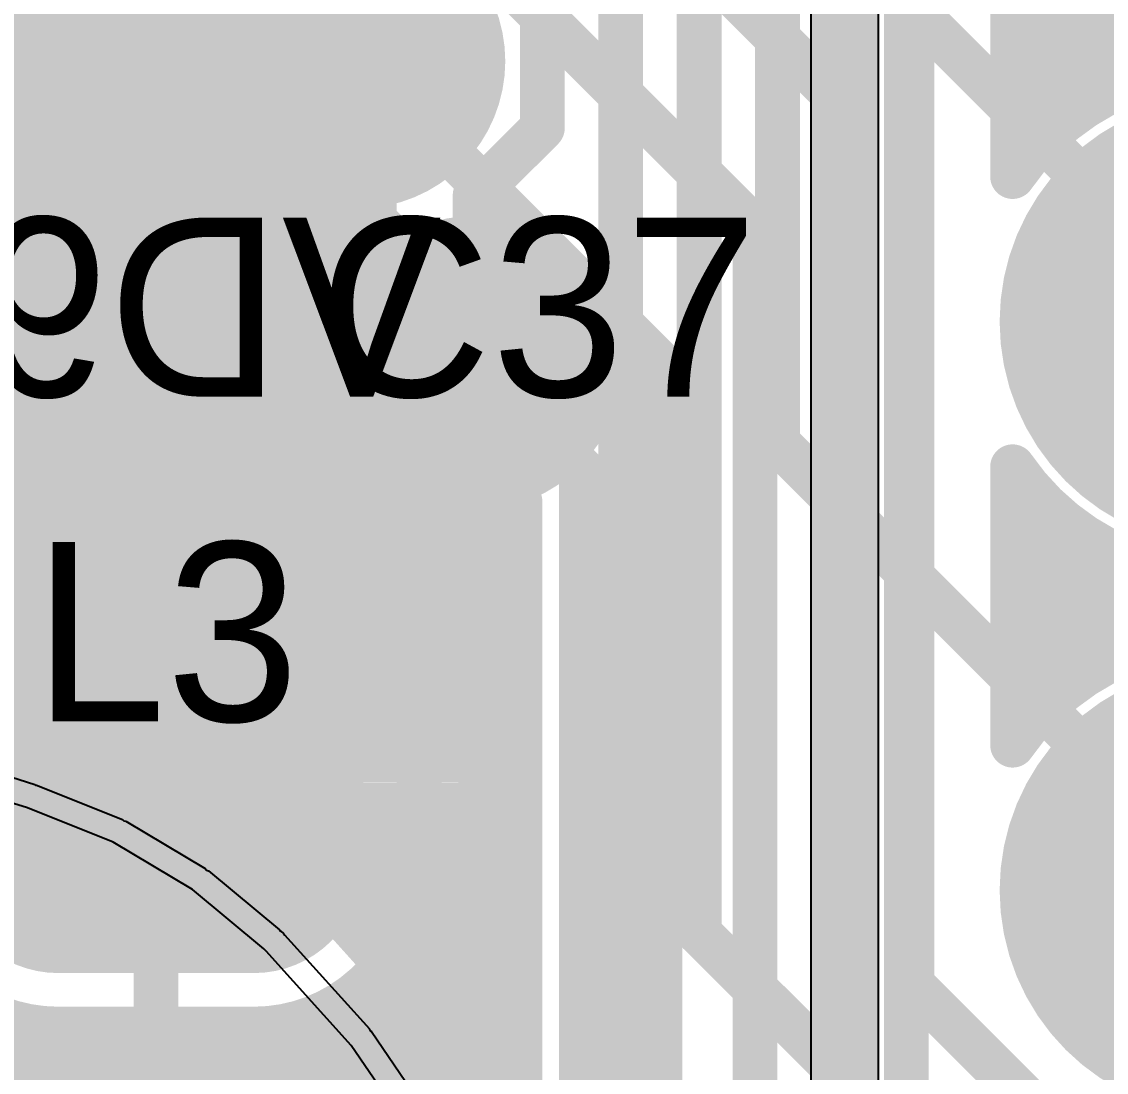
# Model space of a CAD drawing. Header units: millimetres. Extents: x 0.11 to 5.67, y 0.55 to 4.24.
# Drawn here: x 2.1791 to 2.3698, y 2.6056 to 2.7903 of the extents above; entities that cross this region are included whole.
import ezdxf

# ---------------------------------------------------------------- set-up
doc = ezdxf.new("R2010")
doc.units = ezdxf.units.MM
doc.header["$MEASUREMENT"] = 0
for name, color, linetype in [('BottomLayer', 5, 'Continuous'), ('BottomOverlay', 54, 'Continuous'), ('BottomPaste', 16, 'Continuous'), ('BottomSolder', 6, 'Continuous'), ('InternalPlane1', 76, 'Continuous'), ('InternalPlane2', 16, 'Continuous'), ('Mechanical3', 76, 'Continuous'), ('MultiLayer', 9, 'Continuous'), ('TopLayer', 1, 'Continuous'), ('TopOverlay', 2, 'Continuous'), ('TopPaste', 8, 'Continuous'), ('TopSolder', 216, 'Continuous'), ('ViaHoleLayer', 16, 'Continuous')]:
    doc.layers.add(name, color=color, linetype=linetype)

# ---------------------------------------------------------------- blocks, each defined once
blk = doc.blocks.new('NANOPINEO_CORE_1')
at = {"layer": 'BottomLayer', "const_width": 0.0315}
for points in [[(0.76083, -0.29606, 1), (0.79232, -0.29606, 1)], [(0.76083, -0.39606, 1), (0.79232, -0.39606, 1)]]:
    blk.add_lwpolyline(points, format="xyb", close=True, dxfattribs=at)
at = {"layer": 'BottomSolder', "const_width": 0.03346}
for points in [[(0.75984, -0.29606, 1), (0.79331, -0.29606, 1)], [(0.75984, -0.39606, 1), (0.79331, -0.39606, 1)]]:
    blk.add_lwpolyline(points, format="xyb", close=True, dxfattribs=at)
at = {"layer": 'InternalPlane1'}
for points, const_width in [([(0.75673, -0.29606, 1), (0.79642, -0.29606, 1)], 0.03968), ([(0.75673, -0.39606, 1), (0.79642, -0.39606, 1)], 0.03968), ([(0.79596, -0.45221, 1), (0.80187, -0.45221, 1)], 0.00591)]:
    blk.add_lwpolyline(points, format="xyb", close=True, dxfattribs=dict(at, const_width=const_width))
at = {"layer": 'InternalPlane1', "const_width": 0.01181}
blk.add_lwpolyline([(0.75423, -0.45221, -0.240079), (0.79892, -0.45221)], format="xyb", dxfattribs=at)
at = {"layer": 'InternalPlane2', "const_width": 0.03968}
for points in [[(0.75673, -0.29606, 1), (0.79642, -0.29606, 1)], [(0.75673, -0.39606, 1), (0.79642, -0.39606, 1)]]:
    blk.add_lwpolyline(points, format="xyb", close=True, dxfattribs=at)
at = {"layer": 'MultiLayer', "const_width": 0.0315}
for points in [[(0.76083, -0.29606, 1), (0.79232, -0.29606, 1)], [(0.76083, -0.39606, 1), (0.79232, -0.39606, 1)]]:
    blk.add_lwpolyline(points, format="xyb", close=True, dxfattribs=at)
at = {"layer": 'TopLayer', "const_width": 0.0315}
for points in [[(0.76083, -0.29606, 1), (0.79232, -0.29606, 1)], [(0.76083, -0.39606, 1), (0.79232, -0.39606, 1)]]:
    blk.add_lwpolyline(points, format="xyb", close=True, dxfattribs=at)
at = {"layer": 'TopOverlay', "const_width": 0.00787}
blk.add_lwpolyline([(0.83268, -0.68307), (0.83268, 0.79232)], dxfattribs=at)
at = {"layer": 'TopSolder', "const_width": 0.03346}
for points in [[(0.75984, -0.29606, 1), (0.79331, -0.29606, 1)], [(0.75984, -0.39606, 1), (0.79331, -0.39606, 1)]]:
    blk.add_lwpolyline(points, format="xyb", close=True, dxfattribs=at)
blk = doc.blocks.new('SMA_B_80')
at = {"layer": 'BottomLayer', "const_width": 0.01722}
for points in [[(-0.11737, 0.01722, 1), (-0.10015, 0.01722, 1)], [(-0.06521, 0.01722, 1), (-0.04798, 0.01722, 1)], [(0.04405, 0.01722, 1), (0.06127, 0.01722, 1)], [(0.09621, 0.01722, 1), (0.11343, 0.01722, 1)], [(-0.11737, -0.01722, 1), (-0.10015, -0.01722, 1)], [(0.04405, -0.01722, 1), (0.06127, -0.01722, 1)], [(0.09621, -0.01722, 1), (0.11343, -0.01722, 1)], [(-0.06521, -0.01722, 1), (-0.04798, -0.01722, 1)]]:
    blk.add_lwpolyline(points, format="xyb", close=True, dxfattribs=at)
at = {"layer": 'BottomLayer'}
for points in [[(-0.05659, 0.03445), (-0.10876, 0.03445), (-0.05659, -0.03445), (-0.10876, -0.03445)], [(0.10482, 0.03445), (0.05266, 0.03445), (0.10482, -0.03445), (0.05266, -0.03445)], [(-0.03937, 0.01722), (-0.12598, 0.01722), (-0.03937, -0.01722), (-0.12598, -0.01722)], [(0.12205, 0.01722), (0.03543, 0.01722), (0.12205, -0.01722), (0.03543, -0.01722)]]:
    blk.add_solid(points, dxfattribs=at)
at = {"layer": 'BottomOverlay'}
for points, const_width in [([(-0.1063, 0.05709), (-0.1063, 0.04626)], 0.00787), ([(-0.1063, 0.05709), (0.10236, 0.05709)], 0.00787), ([(0.10236, 0.05709), (0.10236, 0.04626)], 0.00787), ([(-0.02697, 0.035), (-0.02697, -0.035)], 0.005), ([(0.02303, 0.035), (-0.02697, 0)], 0.005), ([(0.02303, 0.035), (0.02303, -0.035)], 0.005), ([(-0.02697, 0), (0.02303, -0.035)], 0.005), ([(-0.1063, -0.04626), (-0.1063, -0.05709)], 0.00787), ([(0.10236, -0.04626), (0.10236, -0.05709)], 0.00787), ([(-0.1063, -0.05709), (0.10236, -0.05709)], 0.00787)]:
    blk.add_lwpolyline(points, dxfattribs=dict(at, const_width=const_width))
for points, const_width in [([(-0.10827, 0.05709, 1), (-0.10433, 0.05709, 1)], 0.00394), ([(-0.10827, 0.05709, 1), (-0.10433, 0.05709, 1)], 0.00394), ([(0.10039, 0.05709, 1), (0.10433, 0.05709, 1)], 0.00394), ([(0.10039, 0.05709, 1), (0.10433, 0.05709, 1)], 0.00394), ([(-0.10827, 0.04626, 1), (-0.10433, 0.04626, 1)], 0.00394), ([(0.10039, 0.04626, 1), (0.10433, 0.04626, 1)], 0.00394), ([(-0.02822, 0.035, 1), (-0.02572, 0.035, 1)], 0.0025), ([(0.02178, 0.035, 1), (0.02428, 0.035, 1)], 0.0025), ([(0.02178, 0.035, 1), (0.02428, 0.035, 1)], 0.0025), ([(-0.02822, 0, 1), (-0.02572, 0, 1)], 0.0025), ([(-0.02822, 0, 1), (-0.02572, 0, 1)], 0.0025), ([(-0.02822, -0.035, 1), (-0.02572, -0.035, 1)], 0.0025), ([(0.02178, -0.035, 1), (0.02428, -0.035, 1)], 0.0025), ([(0.02178, -0.035, 1), (0.02428, -0.035, 1)], 0.0025), ([(-0.10827, -0.04626, 1), (-0.10433, -0.04626, 1)], 0.00394), ([(0.10039, -0.04626, 1), (0.10433, -0.04626, 1)], 0.00394), ([(-0.10827, -0.05709, 1), (-0.10433, -0.05709, 1)], 0.00394), ([(-0.10827, -0.05709, 1), (-0.10433, -0.05709, 1)], 0.00394), ([(0.10039, -0.05709, 1), (0.10433, -0.05709, 1)], 0.00394), ([(0.10039, -0.05709, 1), (0.10433, -0.05709, 1)], 0.00394)]:
    blk.add_lwpolyline(points, format="xyb", close=True, dxfattribs=dict(at, const_width=const_width))
at = {"layer": 'BottomPaste', "const_width": 0.01722}
for points in [[(-0.11737, 0.01722, 1), (-0.10015, 0.01722, 1)], [(-0.06521, 0.01722, 1), (-0.04798, 0.01722, 1)], [(0.04405, 0.01722, 1), (0.06127, 0.01722, 1)], [(0.09621, 0.01722, 1), (0.11343, 0.01722, 1)], [(-0.11737, -0.01722, 1), (-0.10015, -0.01722, 1)], [(0.04405, -0.01722, 1), (0.06127, -0.01722, 1)], [(0.09621, -0.01722, 1), (0.11343, -0.01722, 1)], [(-0.06521, -0.01722, 1), (-0.04798, -0.01722, 1)]]:
    blk.add_lwpolyline(points, format="xyb", close=True, dxfattribs=at)
at = {"layer": 'BottomPaste'}
for points in [[(-0.05659, 0.03445), (-0.10876, 0.03445), (-0.05659, -0.03445), (-0.10876, -0.03445)], [(0.10482, 0.03445), (0.05266, 0.03445), (0.10482, -0.03445), (0.05266, -0.03445)], [(-0.03937, 0.01722), (-0.12598, 0.01722), (-0.03937, -0.01722), (-0.12598, -0.01722)], [(0.12205, 0.01722), (0.03543, 0.01722), (0.12205, -0.01722), (0.03543, -0.01722)]]:
    blk.add_solid(points, dxfattribs=at)
at = {"layer": 'BottomSolder', "const_width": 0.01919}
for points in [[(-0.11836, 0.01722, 1), (-0.09916, 0.01722, 1)], [(-0.06619, 0.01722, 1), (-0.047, 0.01722, 1)], [(0.04306, 0.01722, 1), (0.06225, 0.01722, 1)], [(0.09523, 0.01722, 1), (0.11442, 0.01722, 1)], [(-0.11836, -0.01722, 1), (-0.09916, -0.01722, 1)], [(-0.06619, -0.01722, 1), (-0.047, -0.01722, 1)], [(0.04306, -0.01722, 1), (0.06225, -0.01722, 1)], [(0.09523, -0.01722, 1), (0.11442, -0.01722, 1)]]:
    blk.add_lwpolyline(points, format="xyb", close=True, dxfattribs=at)
at = {"layer": 'BottomSolder'}
for points in [[(-0.05659, 0.03642), (-0.10876, 0.03642), (-0.05659, -0.03642), (-0.10876, -0.03642)], [(0.10482, 0.03642), (0.05266, 0.03642), (0.10482, -0.03642), (0.05266, -0.03642)], [(-0.0374, 0.01722), (-0.12795, 0.01722), (-0.0374, -0.01722), (-0.12795, -0.01722)], [(0.12402, 0.01722), (0.03346, 0.01722), (0.12402, -0.01722), (0.03346, -0.01722)]]:
    blk.add_solid(points, dxfattribs=at)
at = {"layer": 'Mechanical3'}
for p, q in [((-0.10039, -0.00032), (-0.08727, 0.0128)), ((-0.08727, 0.0128), (-0.07416, -0.00032)), ((-0.06104, -0.02656), (-0.06104, 0.0128)), ((-0.06104, 0.0128), (-0.04136, 0.0128)), ((-0.04136, 0.0128), (-0.0348, 0.00624)), ((-0.02168, 0.00624), (-0.01512, 0.0128)), ((-0.01512, 0.0128), (-0.002, 0.0128)), ((-0.002, 0.0128), (0.00456, 0.00624)), ((-0.0348, 0.00624), (-0.0348, -0.02)), ((0.00456, 0.00624), (0.00456, -0.02)), ((-0.10039, -0.02656), (-0.10039, -0.00032)), ((-0.07416, -0.00032), (-0.07416, -0.02656)), ((-0.02168, -0.01344), (-0.01512, -0.00688)), ((-0.01512, -0.00688), (0.00456, -0.00688)), ((-0.02168, -0.02), (-0.02168, -0.01344)), ((-0.0348, -0.02), (-0.04136, -0.02656)), ((-0.01512, -0.02656), (-0.02168, -0.02)), ((0.00456, -0.02), (-0.002, -0.02656)), ((-0.04136, -0.02656), (-0.06104, -0.02656)), ((-0.002, -0.02656), (-0.01512, -0.02656))]:
    blk.add_line(p, q, dxfattribs=at)
blk = doc.blocks.new('SDR0805_180')
at = {"layer": 'TopLayer'}
for p, q in [((-0.16104, -0.08502), (-0.14846, -0.10342)), ((-0.14846, -0.10342), (-0.13356, -0.11998)), ((-0.13356, -0.11998), (-0.1331, -0.12043)), ((-0.1331, -0.12043), (-0.1206, -0.13082)), ((-0.1206, -0.13082), (-0.10664, -0.13914)), ((-0.10664, -0.13914), (-0.09155, -0.1452)), ((-0.09155, -0.1452), (-0.07859, -0.14925))]:
    blk.add_line(p, q, dxfattribs=at)
at = {"layer": 'TopPaste'}
for p, q in [((-0.16104, -0.08502), (-0.14846, -0.10342)), ((-0.14846, -0.10342), (-0.13356, -0.11998)), ((-0.13356, -0.11998), (-0.1331, -0.12043)), ((-0.1331, -0.12043), (-0.1206, -0.13082)), ((-0.1206, -0.13082), (-0.10664, -0.13914)), ((-0.10664, -0.13914), (-0.09155, -0.1452)), ((-0.09155, -0.1452), (-0.07859, -0.14925))]:
    blk.add_line(p, q, dxfattribs=at)
at = {"layer": 'TopSolder'}
for p, q in [((-0.15204, -0.10586), (-0.16461, -0.08747)), ((-0.15178, -0.10603), (-0.15204, -0.10586)), ((-0.15168, -0.10631), (-0.15178, -0.10603)), ((-0.13678, -0.12288), (-0.15168, -0.10631)), ((-0.13664, -0.12294), (-0.13678, -0.12288)), ((-0.13658, -0.12308), (-0.13664, -0.12294)), ((-0.13612, -0.12353), (-0.13658, -0.12308)), ((-0.13595, -0.1236), (-0.13612, -0.12353)), ((-0.13587, -0.12376), (-0.13595, -0.1236)), ((-0.12337, -0.13415), (-0.13587, -0.12376)), ((-0.12303, -0.13425), (-0.12337, -0.13415)), ((-0.12282, -0.13454), (-0.12303, -0.13425)), ((-0.10885, -0.14286), (-0.12282, -0.13454)), ((-0.1085, -0.14291), (-0.10885, -0.14286)), ((-0.10825, -0.14316), (-0.1085, -0.14291)), ((-0.09316, -0.14922), (-0.10825, -0.14316)), ((-0.09298, -0.14921), (-0.09316, -0.14922)), ((-0.09284, -0.14933), (-0.09298, -0.14921)), ((-0.07989, -0.15338), (-0.09284, -0.14933))]:
    blk.add_line(p, q, dxfattribs=at)
blk = doc.blocks.new('CC8X3_5_243')
at = {"layer": 'TopOverlay', "const_width": 0.01}
blk.add_lwpolyline([(0.22638, 0, 1), (-0.08858, 0, 1)], format="xyb", close=True, dxfattribs=at)

msp = doc.modelspace()

# ---------------------------------------------------------------- linework, layer by layer
at = {"layer": 'BottomLayer'}
for points, const_width in [([(2.33563, 2.62106), (2.33563, 2.84952)], 0.00787), ([(2.25984, 2.83957), (2.32185, 2.77756)], 0.00787), ([(2.24606, 2.81594), (2.30807, 2.75394)], 0.00787), ([(2.13583, 2.79428), (2.21509, 2.79428)], 0.00787), ([(2.35335, 2.76311), (2.35335, 2.79429)], 0.00787), ([(2.35335, 2.79428), (2.57233, 2.79428)], 0.00787), ([(2.13583, 2.78641), (2.21284, 2.78641)], 0.00787), ([(2.35335, 2.78641), (2.57941, 2.78641)], 0.00787), ([(2.23825, 2.7834), (2.29134, 2.73032)], 0.00787), ([(2.13583, 2.77854), (2.21313, 2.77854)], 0.00787), ([(2.35335, 2.77854), (2.37141, 2.77854)], 0.00787), ([(2.32185, 2.10827), (2.32185, 2.77756)], 0.00787), ([(2.13583, 2.77066), (2.21606, 2.77066)], 0.00787), ([(2.35335, 2.77066), (2.35982, 2.77066)], 0.00787), ([(2.13583, 2.76279), (2.22309, 2.76279)], 0.00787), ([(2.23878, 2.75782), (2.24486, 2.75174)], 0.00787), ([(2.13583, 2.75491), (2.24168, 2.75491)], 0.00787), ([(2.30807, 2.02461), (2.30807, 2.75394)], 0.00787), ([(2.13583, 2.74704), (2.23949, 2.74704)], 0.00787), ([(2.20276, 2.66831), (2.20276, 2.73524)], 0.01969), ([(2.13583, 2.73917), (2.23485, 2.73917)], 0.00787), ([(1.86909, 2.73129), (2.23329, 2.73129)], 0.00787), ([(2.25886, 2.73032), (2.27756, 2.71161)], 0.00787), ([(2.29134, 1.93406), (2.29134, 2.73032)], 0.00787), ([(1.86909, 2.72342), (2.18489, 2.72342)], 0.00787), ([(2.18553, 2.72343), (2.21998, 2.72343)], 0.00787), ([(2.22062, 2.72342), (2.23421, 2.72342)], 0.00787), ([(2.20276, 2.66831), (2.20276, 2.71949)], 0.00787), ([(2.27756, 1.86122), (2.27756, 2.71161)], 0.00787), ([(2.35335, 2.66311), (2.35335, 2.71208)], 0.00787), ([(2.35335, 2.70767), (2.35677, 2.70767)], 0.00787), ([(2.25984, 2.57328), (2.25984, 2.70428)], 0.00787), ([(2.24851, 2.6998), (2.25984, 2.6998)], 0.00787), ([(2.35335, 2.6998), (2.36583, 2.6998)], 0.00787), ([(2.24902, 2.64222), (2.24902, 2.69439)], 0.00787), ([(2.24902, 2.69192), (2.25984, 2.69192)], 0.00787), ([(2.35335, 2.69192), (2.60148, 2.69192)], 0.00787), ([(2.24902, 2.68405), (2.25984, 2.68405)], 0.00787), ([(2.35335, 2.68405), (2.60275, 2.68405)], 0.00787), ([(2.24902, 2.67617), (2.25984, 2.67617)], 0.00787), ([(2.35335, 2.67617), (2.36705, 2.67617)], 0.00787), ([(2.16043, 2.66831), (2.20276, 2.66831)], 0.00787), ([(2.20276, 2.66831), (2.24508, 2.66831)], 0.00787), ([(2.20276, 2.61713), (2.20276, 2.66831)], 0.00787), ([(2.24902, 2.6683), (2.25984, 2.6683)], 0.00787), ([(2.35335, 2.6683), (2.35747, 2.6683)], 0.00787), ([(2.24902, 2.66043), (2.25984, 2.66043)], 0.00787), ([(2.24902, 2.65255), (2.25984, 2.65255)], 0.00787), ([(2.24902, 2.64468), (2.25984, 2.64468)], 0.00787), ([(2.24851, 2.6368), (2.25984, 2.6368)], 0.00787), ([(2.24579, 2.62893), (2.25984, 2.62893)], 0.00787), ([(2.23985, 2.62106), (2.25984, 2.62106)], 0.00787), ([(2.33563, 2.62106), (2.36516, 2.59154)], 0.00787), ([(2.038, 2.61318), (2.25984, 2.61318)], 0.00787), ([(2.18553, 2.61319), (2.21998, 2.61319)], 0.00787), ([(2.00886, 2.60531), (2.25984, 2.60531)], 0.00787)]:
    msp.add_lwpolyline(points, dxfattribs=dict(at, const_width=const_width))
at = {"layer": 'BottomLayer', "const_width": 0.00787}
for points in [[(2.23878, 2.75782, -0.863357), (2.23036, 2.80775)], [(2.35335, 2.76311, -0.73793), (2.43602, 2.7376)], [(2.23616, 2.7185, -0.385542), (2.24486, 2.75174)], [(2.43602, 2.7376, -0.73793), (2.35335, 2.71208)], [(2.1565, 2.69439, -0.414214), (2.18553, 2.72343)], [(2.21998, 2.72343, -0.148832), (2.23616, 2.7185)], [(2.25939, 2.70473, -0.145898), (2.24529, 2.70862)], [(2.24529, 2.70862, -0.128725), (2.24902, 2.69439)], [(2.35335, 2.66311, -0.73793), (2.43602, 2.6376)], [(2.18553, 2.61319, -0.414214), (2.1565, 2.64222)], [(2.24902, 2.64222, -0.414214), (2.21998, 2.61319)]]:
    msp.add_lwpolyline(points, format="xyb", dxfattribs=at)
at = {"layer": 'BottomLayer'}
for points, const_width in [([(2.23234, 2.7834, 1), (2.24415, 2.7834, 1)], 0.01181), ([(2.21087, 2.78641, 1), (2.2148, 2.78641, 1)], 0.00394), ([(2.35138, 2.78641, 1), (2.35531, 2.78641, 1)], 0.00394), ([(2.23628, 2.7834, 1), (2.24022, 2.7834, 1)], 0.00394), ([(2.21116, 2.77854, 1), (2.21509, 2.77854, 1)], 0.00394), ([(2.35138, 2.77854, 1), (2.35531, 2.77854, 1)], 0.00394), ([(2.36944, 2.77854, 1), (2.37338, 2.77854, 1)], 0.00394), ([(2.31988, 2.77756, 1), (2.32382, 2.77756, 1)], 0.00394), ([(2.31988, 2.77756, 1), (2.32382, 2.77756, 1)], 0.00394), ([(2.21409, 2.77066, 1), (2.21803, 2.77066, 1)], 0.00394), ([(2.35138, 2.77066, 1), (2.35531, 2.77066, 1)], 0.00394), ([(2.35785, 2.77066, 1), (2.36179, 2.77066, 1)], 0.00394), ([(2.35138, 2.76311, 1), (2.35531, 2.76311, 1)], 0.00394), ([(2.35138, 2.76311, 1), (2.35531, 2.76311, 1)], 0.00394), ([(2.22112, 2.76279, 1), (2.22506, 2.76279, 1)], 0.00394), ([(2.23681, 2.75782, 1), (2.24075, 2.75782, 1)], 0.00394), ([(2.23681, 2.75782, 1), (2.24075, 2.75782, 1)], 0.00394), ([(2.23972, 2.75491, 1), (2.24365, 2.75491, 1)], 0.00394), ([(2.3061, 2.75394, 1), (2.31004, 2.75394, 1)], 0.00394), ([(2.3061, 2.75394, 1), (2.31004, 2.75394, 1)], 0.00394), ([(2.24289, 2.75174, 1), (2.24683, 2.75174, 1)], 0.00394), ([(2.24289, 2.75174, 1), (2.24683, 2.75174, 1)], 0.00394), ([(2.23752, 2.74704, 1), (2.24146, 2.74704, 1)], 0.00394), ([(2.19685, 2.73524, 1), (2.20866, 2.73524, 1)], 0.01181), ([(2.19783, 2.73524, 1), (2.20768, 2.73524, 1)], 0.00984), ([(2.23288, 2.73917, 1), (2.23682, 2.73917, 1)], 0.00394), ([(2.25295, 2.73032, 1), (2.26476, 2.73032, 1)], 0.01181), ([(2.23132, 2.73129, 1), (2.23525, 2.73129, 1)], 0.00394), ([(2.25689, 2.73032, 1), (2.26083, 2.73032, 1)], 0.00394), ([(2.28937, 2.73032, 1), (2.29331, 2.73032, 1)], 0.00394), ([(2.28937, 2.73032, 1), (2.29331, 2.73032, 1)], 0.00394), ([(2.18293, 2.72342, 1), (2.18686, 2.72342, 1)], 0.00394), ([(2.18356, 2.72343, 1), (2.1875, 2.72343, 1)], 0.00394), ([(2.18356, 2.72343, 1), (2.1875, 2.72343, 1)], 0.00394), ([(2.21801, 2.72343, 1), (2.22195, 2.72343, 1)], 0.00394), ([(2.21801, 2.72343, 1), (2.22195, 2.72343, 1)], 0.00394), ([(2.21865, 2.72342, 1), (2.22259, 2.72342, 1)], 0.00394), ([(2.23225, 2.72342, 1), (2.23618, 2.72342, 1)], 0.00394), ([(2.20079, 2.71949, 1), (2.20472, 2.71949, 1)], 0.00394), ([(2.23419, 2.7185, 1), (2.23813, 2.7185, 1)], 0.00394), ([(2.23419, 2.7185, 1), (2.23813, 2.7185, 1)], 0.00394), ([(2.27559, 2.71161, 1), (2.27953, 2.71161, 1)], 0.00394), ([(2.27559, 2.71161, 1), (2.27953, 2.71161, 1)], 0.00394), ([(2.35138, 2.71208, 1), (2.35531, 2.71208, 1)], 0.00394), ([(2.35138, 2.71208, 1), (2.35531, 2.71208, 1)], 0.00394), ([(2.24332, 2.70862, 1), (2.24726, 2.70862, 1)], 0.00394), ([(2.24332, 2.70862, 1), (2.24726, 2.70862, 1)], 0.00394), ([(2.35138, 2.70767, 1), (2.35531, 2.70767, 1)], 0.00394), ([(2.35481, 2.70767, 1), (2.35874, 2.70767, 1)], 0.00394), ([(2.25742, 2.70473, 1), (2.26136, 2.70473, 1)], 0.00394), ([(2.25787, 2.70428, 1), (2.26181, 2.70428, 1)], 0.00394), ([(2.24654, 2.6998, 1), (2.25048, 2.6998, 1)], 0.00394), ([(2.25787, 2.6998, 1), (2.26181, 2.6998, 1)], 0.00394), ([(2.35138, 2.6998, 1), (2.35531, 2.6998, 1)], 0.00394), ([(2.36386, 2.6998, 1), (2.3678, 2.6998, 1)], 0.00394), ([(2.24705, 2.69439, 1), (2.25098, 2.69439, 1)], 0.00394), ([(2.24705, 2.69439, 1), (2.25098, 2.69439, 1)], 0.00394), ([(2.24705, 2.69192, 1), (2.25098, 2.69192, 1)], 0.00394), ([(2.25787, 2.69192, 1), (2.26181, 2.69192, 1)], 0.00394), ([(2.35138, 2.69192, 1), (2.35531, 2.69192, 1)], 0.00394), ([(2.24705, 2.68405, 1), (2.25098, 2.68405, 1)], 0.00394), ([(2.25787, 2.68405, 1), (2.26181, 2.68405, 1)], 0.00394), ([(2.35138, 2.68405, 1), (2.35531, 2.68405, 1)], 0.00394), ([(2.24705, 2.67617, 1), (2.25098, 2.67617, 1)], 0.00394), ([(2.25787, 2.67617, 1), (2.26181, 2.67617, 1)], 0.00394), ([(2.35138, 2.67617, 1), (2.35531, 2.67617, 1)], 0.00394), ([(2.36508, 2.67617, 1), (2.36901, 2.67617, 1)], 0.00394), ([(2.19783, 2.66831, 1), (2.20768, 2.66831, 1)], 0.00984), ([(2.20079, 2.66831, 1), (2.20472, 2.66831, 1)], 0.00394), ([(2.20079, 2.66831, 1), (2.20472, 2.66831, 1)], 0.00394), ([(2.20079, 2.66831, 1), (2.20472, 2.66831, 1)], 0.00394), ([(2.20079, 2.66831, 1), (2.20472, 2.66831, 1)], 0.00394), ([(2.24311, 2.66831, 1), (2.24705, 2.66831, 1)], 0.00394), ([(2.24705, 2.6683, 1), (2.25098, 2.6683, 1)], 0.00394), ([(2.25787, 2.6683, 1), (2.26181, 2.6683, 1)], 0.00394), ([(2.35138, 2.6683, 1), (2.35531, 2.6683, 1)], 0.00394), ([(2.3555, 2.6683, 1), (2.35944, 2.6683, 1)], 0.00394), ([(2.35138, 2.66311, 1), (2.35531, 2.66311, 1)], 0.00394), ([(2.35138, 2.66311, 1), (2.35531, 2.66311, 1)], 0.00394), ([(2.24705, 2.66043, 1), (2.25098, 2.66043, 1)], 0.00394), ([(2.25787, 2.66043, 1), (2.26181, 2.66043, 1)], 0.00394), ([(2.24705, 2.65255, 1), (2.25098, 2.65255, 1)], 0.00394), ([(2.25787, 2.65255, 1), (2.26181, 2.65255, 1)], 0.00394), ([(2.24705, 2.64468, 1), (2.25098, 2.64468, 1)], 0.00394), ([(2.25787, 2.64468, 1), (2.26181, 2.64468, 1)], 0.00394), ([(2.24705, 2.64222, 1), (2.25098, 2.64222, 1)], 0.00394), ([(2.24705, 2.64222, 1), (2.25098, 2.64222, 1)], 0.00394), ([(2.24654, 2.6368, 1), (2.25047, 2.6368, 1)], 0.00394), ([(2.25787, 2.6368, 1), (2.26181, 2.6368, 1)], 0.00394), ([(2.24382, 2.62893, 1), (2.24776, 2.62893, 1)], 0.00394), ([(2.25787, 2.62893, 1), (2.26181, 2.62893, 1)], 0.00394), ([(2.23789, 2.62106, 1), (2.24182, 2.62106, 1)], 0.00394), ([(2.25787, 2.62106, 1), (2.26181, 2.62106, 1)], 0.00394), ([(2.33366, 2.62106, 1), (2.3376, 2.62106, 1)], 0.00394), ([(2.33366, 2.62106, 1), (2.3376, 2.62106, 1)], 0.00394), ([(2.20079, 2.61713, 1), (2.20472, 2.61713, 1)], 0.00394), ([(2.18356, 2.61319, 1), (2.1875, 2.61319, 1)], 0.00394), ([(2.18356, 2.61319, 1), (2.1875, 2.61319, 1)], 0.00394), ([(2.21801, 2.61319, 1), (2.22195, 2.61319, 1)], 0.00394), ([(2.21801, 2.61319, 1), (2.22195, 2.61319, 1)], 0.00394), ([(2.25787, 2.61318, 1), (2.26181, 2.61318, 1)], 0.00394), ([(2.25787, 2.60531, 1), (2.26181, 2.60531, 1)], 0.00394)]:
    msp.add_lwpolyline(points, format="xyb", close=True, dxfattribs=dict(at, const_width=const_width))
at = {"layer": 'InternalPlane1', "const_width": 0.02591}
for points in [[(2.2253, 2.7834, 1), (2.2512, 2.7834, 1)], [(2.24591, 2.73032, 1), (2.27181, 2.73032, 1)]]:
    msp.add_lwpolyline(points, format="xyb", close=True, dxfattribs=at)
at = {"layer": 'InternalPlane2'}
for p, q in [((2.31786, 2.90748), (2.31786, 1.94198)), ((2.32978, 1.86319), (2.32978, 2.90501))]:
    msp.add_line(p, q, dxfattribs=at)
at = {"layer": 'InternalPlane2', "const_width": 0.01181}
msp.add_lwpolyline([(2.32382, 1.86319), (2.32382, 2.90748)], dxfattribs=at)
at = {"layer": 'InternalPlane2', "const_width": 0.02591}
for points in [[(2.2253, 2.7834, 1), (2.2512, 2.7834, 1)], [(2.1898, 2.73524, 1), (2.21571, 2.73524, 1)], [(2.24591, 2.73032, 1), (2.27181, 2.73032, 1)]]:
    msp.add_lwpolyline(points, format="xyb", close=True, dxfattribs=at)
at = {"layer": 'MultiLayer', "const_width": 0.01181}
for points in [[(2.23234, 2.7834, 1), (2.24415, 2.7834, 1)], [(2.19685, 2.73524, 1), (2.20866, 2.73524, 1)], [(2.25295, 2.73032, 1), (2.26476, 2.73032, 1)]]:
    msp.add_lwpolyline(points, format="xyb", close=True, dxfattribs=at)
at = {"layer": 'TopLayer', "const_width": 0.00787}
for points in [[(2.27067, 2.77165), (2.27067, 3.01949)], [(2.28445, 2.5437), (2.28445, 3.01378)], [(2.29823, 2.63012), (2.29823, 3.00807)], [(2.31201, 2.71634), (2.31201, 3.00236)], [(2.23825, 2.7834), (2.25689, 2.80204)], [(2.32579, 2.80256), (2.39075, 2.7376)], [(2.0782, 2.79428), (2.21509, 2.79428)], [(2.35911, 2.79429), (2.37381, 2.77959)], [(2.35912, 2.79428), (2.42126, 2.79428)], [(2.07032, 2.78641), (2.21284, 2.78641)], [(2.36699, 2.78641), (2.42126, 2.78641)], [(2.06245, 2.77854), (2.21313, 2.77854)], [(2.05458, 2.77066), (2.21606, 2.77066)], [(2.25886, 2.75984), (2.27067, 2.77165)], [(2.05413, 2.76279), (2.22309, 2.76279)], [(2.25886, 2.73032), (2.25886, 2.75984)], [(2.24114, 2.74878), (2.24114, 2.75798)], [(2.05413, 2.75491), (2.24114, 2.75491)], [(2.05413, 2.74704), (2.23949, 2.74704)], [(2.05413, 2.73917), (2.23485, 2.73917)], [(2.05413, 2.73129), (2.23329, 2.73129)], [(2.05413, 2.72342), (2.23421, 2.72342)], [(2.05413, 2.71554), (2.23796, 2.71554)], [(2.31201, 2.71634), (2.39075, 2.6376)], [(2.05413, 2.70767), (2.24694, 2.70767)], [(2.26673, 2.58916), (2.26673, 2.70597)], [(2.05413, 2.6998), (2.26673, 2.6998)], [(2.05413, 2.69192), (2.26673, 2.69192)], [(2.05413, 2.68405), (2.26673, 2.68405)], [(2.05413, 2.67617), (2.26673, 2.67617)], [(2.17137, 2.66955), (2.18432, 2.6655)], [(2.17535, 2.6683), (2.26673, 2.6683)], [(2.18537, 2.66513), (2.20045, 2.65907)], [(2.19708, 2.66043), (2.26673, 2.66043)], [(2.20241, 2.6581), (2.21638, 2.64978)], [(2.21172, 2.65255), (2.26673, 2.65255)], [(2.21816, 2.64851), (2.23066, 2.63812)], [(2.22278, 2.64468), (2.26673, 2.64468)], [(2.23204, 2.6368), (2.26673, 2.6368)], [(2.23259, 2.63627), (2.24749, 2.61971)], [(2.29823, 2.63012), (2.39075, 2.5376)], [(2.23919, 2.62893), (2.26673, 2.62893)], [(2.24628, 2.62106), (2.26673, 2.62106)], [(2.24865, 2.61824), (2.26122, 2.59984)], [(2.2521, 2.61318), (2.26673, 2.61318)], [(2.25748, 2.60531), (2.26673, 2.60531)]]:
    msp.add_lwpolyline(points, dxfattribs=at)
for points in [[(2.24114, 2.75798, -1.069339), (2.23878, 2.80899)], [(2.26673, 2.70597, -0.796198), (2.24114, 2.74878)]]:
    msp.add_lwpolyline(points, format="xyb", dxfattribs=at)
at = {"layer": 'TopLayer'}
for points, const_width in [([(2.23234, 2.7834, 1), (2.24415, 2.7834, 1)], 0.01181), ([(2.21087, 2.78641, 1), (2.2148, 2.78641, 1)], 0.00394), ([(2.36502, 2.78641, 1), (2.36896, 2.78641, 1)], 0.00394), ([(2.23628, 2.7834, 1), (2.24022, 2.7834, 1)], 0.00394), ([(2.21116, 2.77854, 1), (2.21509, 2.77854, 1)], 0.00394), ([(2.21409, 2.77066, 1), (2.21803, 2.77066, 1)], 0.00394), ([(2.2687, 2.77165, 1), (2.27264, 2.77165, 1)], 0.00394), ([(2.2687, 2.77165, 1), (2.27264, 2.77165, 1)], 0.00394), ([(2.22112, 2.76279, 1), (2.22506, 2.76279, 1)], 0.00394), ([(2.25689, 2.75984, 1), (2.26083, 2.75984, 1)], 0.00394), ([(2.25689, 2.75984, 1), (2.26083, 2.75984, 1)], 0.00394), ([(2.23917, 2.75798, 1), (2.24311, 2.75798, 1)], 0.00394), ([(2.23917, 2.75798, 1), (2.24311, 2.75798, 1)], 0.00394), ([(2.23917, 2.75491, 1), (2.24311, 2.75491, 1)], 0.00394), ([(2.23917, 2.74878, 1), (2.24311, 2.74878, 1)], 0.00394), ([(2.23917, 2.74878, 1), (2.24311, 2.74878, 1)], 0.00394), ([(2.23752, 2.74704, 1), (2.24146, 2.74704, 1)], 0.00394), ([(2.19685, 2.73524, 1), (2.20866, 2.73524, 1)], 0.01181), ([(2.23288, 2.73917, 1), (2.23682, 2.73917, 1)], 0.00394), ([(2.25295, 2.73032, 1), (2.26476, 2.73032, 1)], 0.01181), ([(2.23132, 2.73129, 1), (2.23525, 2.73129, 1)], 0.00394), ([(2.25689, 2.73032, 1), (2.26083, 2.73032, 1)], 0.00394), ([(2.23225, 2.72342, 1), (2.23618, 2.72342, 1)], 0.00394), ([(2.23599, 2.71554, 1), (2.23993, 2.71554, 1)], 0.00394), ([(2.31004, 2.71634, 1), (2.31398, 2.71634, 1)], 0.00394), ([(2.31004, 2.71634, 1), (2.31398, 2.71634, 1)], 0.00394), ([(2.24497, 2.70767, 1), (2.24891, 2.70767, 1)], 0.00394), ([(2.26476, 2.70597, 1), (2.2687, 2.70597, 1)], 0.00394), ([(2.26476, 2.70597, 1), (2.2687, 2.70597, 1)], 0.00394), ([(2.26476, 2.6998, 1), (2.2687, 2.6998, 1)], 0.00394), ([(2.26476, 2.69192, 1), (2.2687, 2.69192, 1)], 0.00394), ([(2.26476, 2.68405, 1), (2.2687, 2.68405, 1)], 0.00394), ([(2.26476, 2.67617, 1), (2.2687, 2.67617, 1)], 0.00394), ([(2.17339, 2.6683, 1), (2.17732, 2.6683, 1)], 0.00394), ([(2.26476, 2.6683, 1), (2.2687, 2.6683, 1)], 0.00394), ([(2.18235, 2.6655, 1), (2.18629, 2.6655, 1)], 0.00394), ([(2.1834, 2.66513, 1), (2.18733, 2.66513, 1)], 0.00394), ([(2.19511, 2.66043, 1), (2.19905, 2.66043, 1)], 0.00394), ([(2.26476, 2.66043, 1), (2.2687, 2.66043, 1)], 0.00394), ([(2.19848, 2.65907, 1), (2.20242, 2.65907, 1)], 0.00394), ([(2.20044, 2.6581, 1), (2.20438, 2.6581, 1)], 0.00394), ([(2.20975, 2.65255, 1), (2.21369, 2.65255, 1)], 0.00394), ([(2.26476, 2.65255, 1), (2.2687, 2.65255, 1)], 0.00394), ([(2.21441, 2.64978, 1), (2.21834, 2.64978, 1)], 0.00394), ([(2.21619, 2.64851, 1), (2.22013, 2.64851, 1)], 0.00394), ([(2.22081, 2.64468, 1), (2.22475, 2.64468, 1)], 0.00394), ([(2.26476, 2.64468, 1), (2.2687, 2.64468, 1)], 0.00394), ([(2.22869, 2.63812, 1), (2.23263, 2.63812, 1)], 0.00394), ([(2.23007, 2.6368, 1), (2.234, 2.6368, 1)], 0.00394), ([(2.23062, 2.63627, 1), (2.23456, 2.63627, 1)], 0.00394), ([(2.26476, 2.6368, 1), (2.2687, 2.6368, 1)], 0.00394), ([(2.29626, 2.63012, 1), (2.3002, 2.63012, 1)], 0.00394), ([(2.29626, 2.63012, 1), (2.3002, 2.63012, 1)], 0.00394), ([(2.23722, 2.62893, 1), (2.24116, 2.62893, 1)], 0.00394), ([(2.26476, 2.62893, 1), (2.2687, 2.62893, 1)], 0.00394), ([(2.24431, 2.62106, 1), (2.24824, 2.62106, 1)], 0.00394), ([(2.26476, 2.62106, 1), (2.2687, 2.62106, 1)], 0.00394), ([(2.24552, 2.61971, 1), (2.24946, 2.61971, 1)], 0.00394), ([(2.24668, 2.61824, 1), (2.25062, 2.61824, 1)], 0.00394), ([(2.25013, 2.61318, 1), (2.25407, 2.61318, 1)], 0.00394), ([(2.26476, 2.61318, 1), (2.2687, 2.61318, 1)], 0.00394), ([(2.25551, 2.60531, 1), (2.25945, 2.60531, 1)], 0.00394), ([(2.26476, 2.60531, 1), (2.2687, 2.60531, 1)], 0.00394)]:
    msp.add_lwpolyline(points, format="xyb", close=True, dxfattribs=dict(at, const_width=const_width))
at = {"layer": 'ViaHoleLayer', "const_width": 0.00591}
for points in [[(2.2353, 2.7834, 1), (2.2412, 2.7834, 1)], [(2.1998, 2.73524, 1), (2.20571, 2.73524, 1)], [(2.25591, 2.73032, 1), (2.26181, 2.73032, 1)]]:
    msp.add_lwpolyline(points, format="xyb", close=True, dxfattribs=at)

# ---------------------------------------------------------------- block references
for name, p, rotation in [('NANOPINEO_CORE_1', (3.16732, 2.34154), 180), ('CC8X3_5_243', (2.0374, 2.86909), 360), ('SMA_B_80', (2.20276, 2.58957), 90), ('SDR0805_180', (2.08858, 2.50689), 180)]:
    msp.add_blockref(name, p, dxfattribs=dict(rotation=rotation))

# ---------------------------------------------------------------- texts
at = {"layer": 'BottomOverlay', "text_generation_flag": 2}
msp.add_text('VD9', height=0.031496, dxfattribs=at).set_placement((2.25295, 2.72441))
at = {"layer": 'TopOverlay'}
for s, p in [('C37', (2.2313, 2.72441)), ('L3', (2.1811, 2.66732))]:
    msp.add_text(s, height=0.031496, dxfattribs=at).set_placement(p)

doc.saveas('drawing.dxf')
